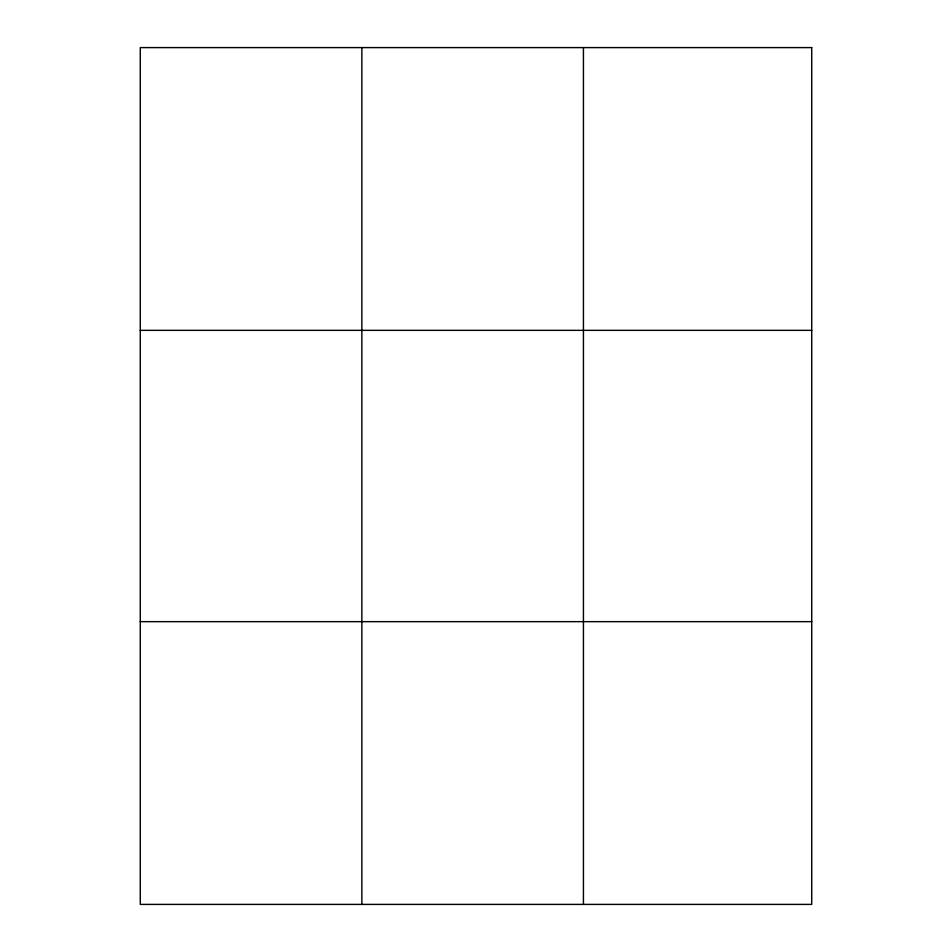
<?xml version="1.0" encoding="UTF-8"?>
<svg xmlns="http://www.w3.org/2000/svg" width="952" height="952" viewBox="0 0 952 952"><rect width="100%" height="100%" fill="white"/><g stroke="black" fill="none" stroke-linecap="round" stroke-linejoin="round"><path stroke-width="1.43" d="M361.855 47.6L361.855 904.4M583.433 47.6L583.433 904.4M140.277 330.344L811.723 330.344M140.277 621.656L811.723 621.656M811.723 47.6L811.723 904.4L140.277 904.4L140.277 47.6L811.723 47.6"/></g></svg>
